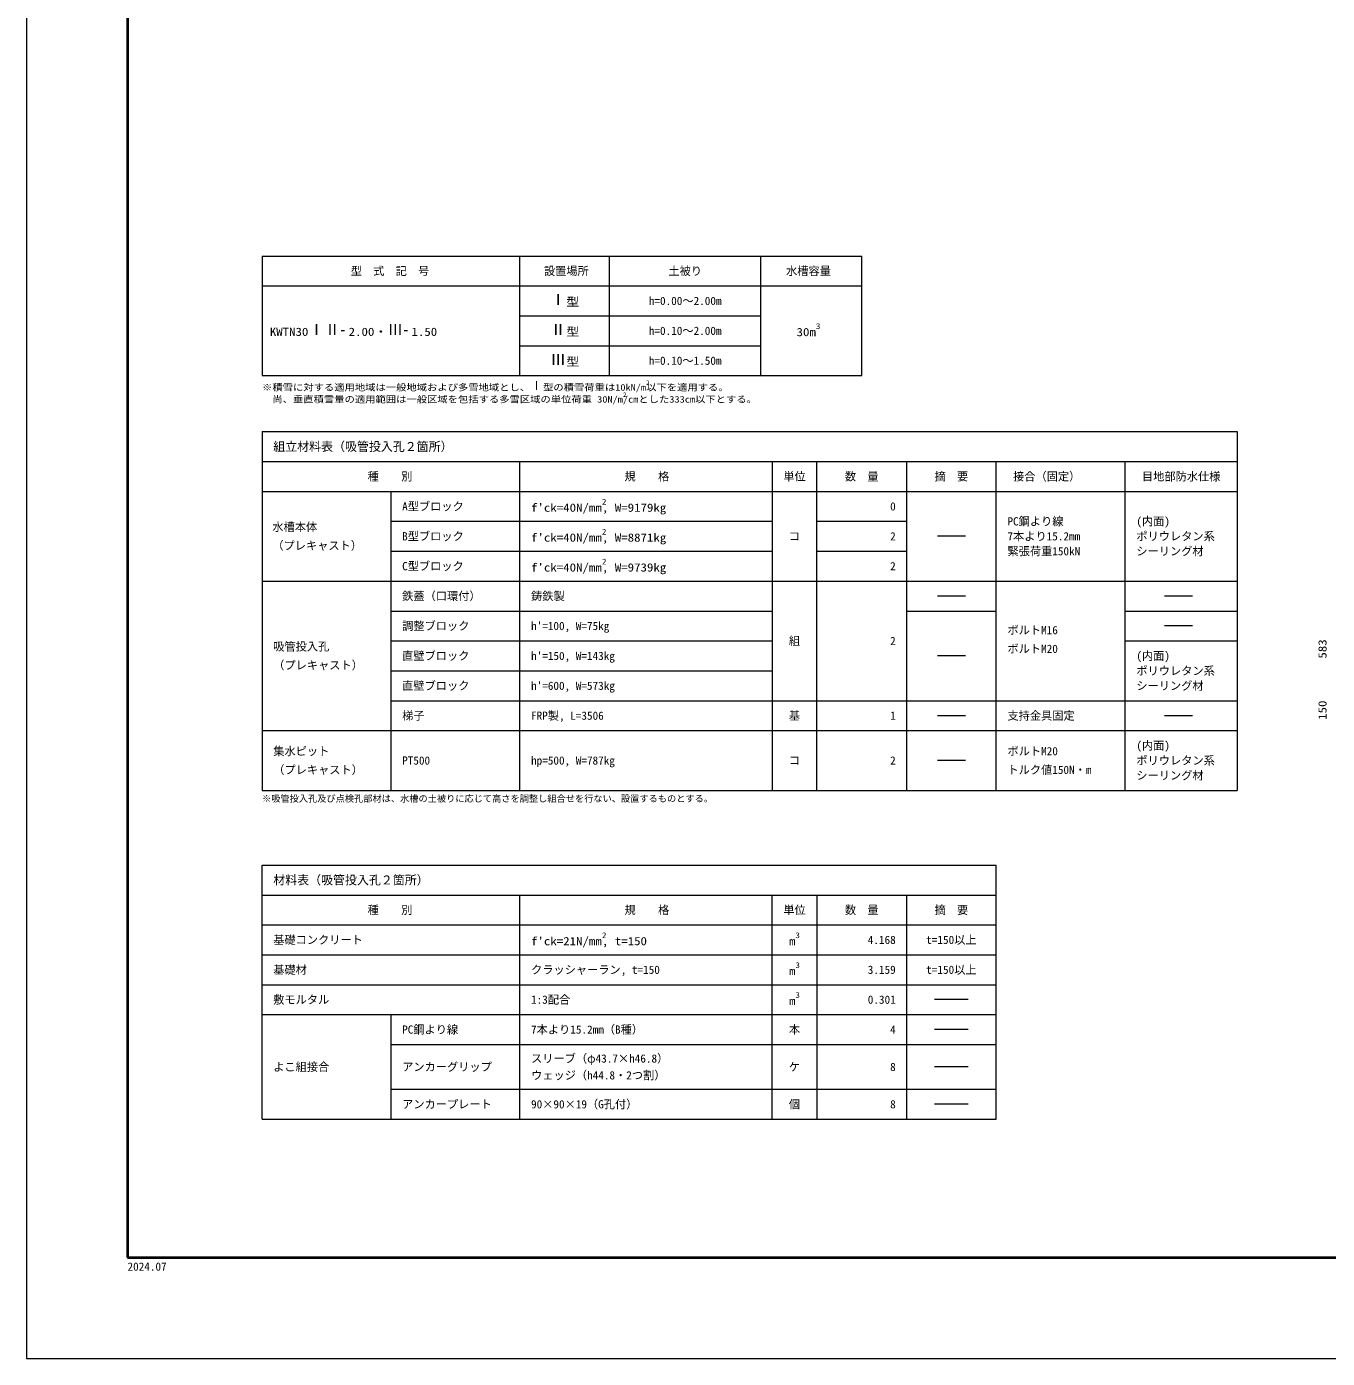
# Model space of a CAD drawing. Units: millimetres at full size; details may follow other scales. Extents: x 37600 to 71200, y 27760 to 51520.
# Drawn here: x 37600 to 49204, y 27760 to 39640 of the extents above; entities that cross this region are included whole.
import ezdxf
from ezdxf.enums import TextEntityAlignment as Align

# ---------------------------------------------------------------- set-up
doc = ezdxf.new("R2010")
doc.units = ezdxf.units.MM
doc.header["$LTSCALE"] = 80.0044
for name, color, linetype, lineweight in [('Defpoints_5', 5, 'Continuous', 13), ('図枠', 1, 'Continuous', 40), ('寸法', 6, 'Continuous', 13), ('文字', 2, 'Continuous', 13)]:
    doc.layers.add(name, color=color, linetype=linetype, lineweight=lineweight)
doc.styles.add('ＭＳ ゴシック', font='')
doc.styles.add('ＭＳ Ｐゴシック', font='')
doc.styles.get('ＭＳ ゴシック').set_extended_font_data('MS Gothic')
doc.styles.get('ＭＳ Ｐゴシック').set_extended_font_data('MS PGothic')

msp = doc.modelspace()

# ---------------------------------------------------------------- linework, layer by layer
at = {"layer": 'Defpoints_5'}
msp.add_lwpolyline([(37600, 27760), (71200, 27760), (71200, 51520), (37600, 51520)], close=True, dxfattribs=at)
at = {"layer": '図枠'}
msp.add_lwpolyline([(38500, 28660), (70300, 28660), (70300, 50620), (38500, 50620)], close=True, dxfattribs=at)
at = {"layer": '文字', "color": 3}
for p, q in [((39700, 37593.33), (39700, 36526.67)), ((39700, 37593.33), (45050, 37593.33)), ((42000, 36526.67), (42000, 37593.33)), ((42800, 36526.67), (42800, 37593.33)), ((44150, 36526.67), (44150, 37593.33)), ((45050, 36526.67), (45050, 37593.33)), ((39700, 37326.67), (45050, 37326.67)), ((39700, 36526.67), (45050, 36526.67)), ((39700, 36027), (48400, 36027)), ((39700, 36027), (39700, 32826.67)), ((48400, 36027), (48400, 32826.67)), ((39700, 35760.33), (48400, 35760.33)), ((42000, 32826.67), (42000, 35760.33)), ((44250, 35760.33), (44250, 32826.67)), ((44650, 32826.67), (44650, 35760.33)), ((45450, 35760.33), (45450, 32826.67)), ((46250, 32826.67), (46250, 35760.33)), ((47400, 32826.67), (47400, 35760.33)), ((39700, 35493.67), (48400, 35493.67)), ((40850, 35493.67), (40850, 32826.67)), ((39700, 34693.67), (48400, 34693.67)), ((39700, 33360), (48400, 33360)), ((39700, 32826.67), (48400, 32826.67)), ((39700, 29893), (39700, 32160)), ((39700, 32160), (46250, 32160)), ((46250, 29893), (46250, 32160)), ((39700, 31893.33), (46250, 31893.33)), ((42000, 29893), (42000, 31893.33)), ((44250, 29893), (44250, 31893.33)), ((44650, 31893.33), (44650, 29893)), ((45450, 31893.33), (45450, 29893)), ((39700, 31626.67), (46250, 31626.67)), ((39700, 31360), (46250, 31360)), ((39700, 31093.33), (46250, 31093.33)), ((39700, 30826.67), (46250, 30826.67)), ((40850, 30826.67), (40850, 29893)), ((39700, 29893), (46250, 29893))]:
    msp.add_line(p, q, dxfattribs=at)
at = {"layer": '文字', "color": 4}
for p, q in [((42000, 37060), (42800, 37060)), ((42800, 37060), (44150, 37060)), ((42000, 36793.33), (42800, 36793.33)), ((42800, 36793.33), (44150, 36793.33)), ((40850, 35227), (44250, 35227)), ((44650, 35227), (45450, 35227)), ((40850, 34960.33), (44250, 34960.33)), ((44650, 34960.33), (45450, 34960.33)), ((40850, 34427), (44250, 34427)), ((45450, 34427), (46250, 34427)), ((47400, 34427), (48400, 34427)), ((40850, 34160), (44250, 34160)), ((47400, 34160), (48400, 34160)), ((40850, 33893.33), (44250, 33893.33)), ((40850, 33626.67), (48400, 33626.67)), ((40850, 30560), (46250, 30560)), ((40850, 30160), (46250, 30160))]:
    msp.add_line(p, q, dxfattribs=at)
at = {"layer": '文字'}
for p, q in [((45975, 35093.67), (45725, 35093.67)), ((45975, 34560.33), (45725, 34560.33)), ((48000, 34560.33), (47750, 34560.33)), ((48000, 34293.33), (47750, 34293.33)), ((45975, 34026.67), (45725, 34026.67)), ((45975, 33493.33), (45725, 33493.33)), ((48000, 33493.33), (47750, 33493.33)), ((45975, 33093.33), (45725, 33093.33)), ((46000, 30960), (45700, 30960)), ((46000, 30693.33), (45700, 30693.33)), ((46000, 30360), (45700, 30360)), ((46000, 30026.67), (45700, 30026.67))]:
    msp.add_line(p, q, dxfattribs=at)

# ---------------------------------------------------------------- texts
at = {"layer": '寸法', "style": 'ＭＳ ゴシック', "width": 1.15}
for s, p in [('583', (49160, 34088.5)), ('150', (49160, 33542))]:
    msp.add_text(s, height=73.31, rotation=90, dxfattribs=at).set_placement(p, align=Align.MIDDLE_CENTER)
at = {"layer": '文字', "style": 'ＭＳ ゴシック'}
for s, p in [('型\u3000式\u3000記\u3000号', (40841.67, 37460)), ('設置場所', (42414.89, 37460)), ('土被り', (43475, 37460)), ('水槽容量', (44575, 37460)), ('h=0.00～2.00m', (43475, 37193.33)), ('h=0.10～2.00m', (43475, 36926.67)), ('h=0.10～1.50m', (43475, 36660)), ('種\u3000\u3000別', (40841.67, 35627)), ('規\u3000\u3000格', (43133.33, 35627)), ('単位', (44450, 35627)), ('数\u3000量', (45050, 35627)), ('摘\u3000要', (45850, 35627)), ('接合（固定）', (46700, 35627)), ('目地部防水仕様', (47900, 35627)), ('コ', (44450, 35093.67)), ('組', (44450, 34160)), ('基', (44450, 33493.33)), ('コ', (44450, 33093.33)), ('種\u3000\u3000別', (40841.67, 31760)), ('規\u3000\u3000格', (43133.33, 31760)), ('単位', (44450, 31760)), ('数\u3000量', (45050, 31760)), ('摘\u3000要', (45850, 31760)), ('t=150以上', (45850, 31493.33)), ('t=150以上', (45850, 31226.67)), ('本', (44450, 30693.33)), ('ケ', (44450, 30360)), ('個', (44450, 30026.67))]:
    msp.add_text(s, height=73.31, dxfattribs=at).set_placement(p, align=Align.MIDDLE_CENTER)
at = {"layer": '文字'}
for s, height, style, width, p in [('Ⅰ', 98.97, 'ＭＳ Ｐゴシック', 1.05, (42270.75, 37125.83)), ('型', 73.31, 'ＭＳ ゴシック', 1.15, (42414.25, 37125.83)), ('KWTN30', 73.31, 'ＭＳ ゴシック', 1.15, (39769.21, 36859.17)), ('ⅠⅡ-', 98.97, 'ＭＳ Ｐゴシック', 1.05, (40114.21, 36859.17)), ('2.00・', 73.31, 'ＭＳ ゴシック', 1.15, (40472.96, 36859.17)), ('Ⅲ-', 98.97, 'ＭＳ Ｐゴシック', 1.05, (40817.96, 36859.17)), ('1.50', 73.31, 'ＭＳ ゴシック', 1.15, (41033.21, 36859.17)), ('Ⅱ', 98.97, 'ＭＳ Ｐゴシック', 1.05, (42270.75, 36859.17)), ('型', 73.31, 'ＭＳ ゴシック', 1.15, (42414.25, 36859.17)), ('30m', 73.31, 'ＭＳ ゴシック', 1.15, (44468.62, 36856.67)), ('3', 51.32, 'ＭＳ ゴシック', 1.15, (44641.12, 36926.67)), ('Ⅲ', 98.97, 'ＭＳ Ｐゴシック', 1.05, (42270.75, 36592.5)), ('型', 73.31, 'ＭＳ ゴシック', 1.15, (42414.25, 36592.5)), ('2', 51.32, 'ＭＳ ゴシック', 1.15, (42732.5, 35360.33)), ("f'ck=40N/mm", 73.31, 'ＭＳ ゴシック', 1.15, (42100, 35290.33)), (', W=9179kg', 73.31, 'ＭＳ ゴシック', 1.15, (42732.5, 35290.33)), ("f'ck=40N/mm", 73.31, 'ＭＳ ゴシック', 1.15, (42100, 35023.67)), ('2', 51.32, 'ＭＳ ゴシック', 1.15, (42732.5, 35093.67)), (', W=8871kg', 73.31, 'ＭＳ ゴシック', 1.15, (42732.5, 35023.67)), ("f'ck=40N/mm", 73.31, 'ＭＳ ゴシック', 1.15, (42100, 34757)), ('2', 51.32, 'ＭＳ ゴシック', 1.15, (42732.5, 34827)), (', W=9739kg', 73.31, 'ＭＳ ゴシック', 1.15, (42732.5, 34757)), ("f'ck=21N/mm", 73.31, 'ＭＳ ゴシック', 1.15, (42100, 31423.33)), ('2', 51.32, 'ＭＳ ゴシック', 1.15, (42732.5, 31493.33)), (', t=150', 73.31, 'ＭＳ ゴシック', 1.15, (42732.5, 31423.33)), ('m', 73.31, 'ＭＳ ゴシック', 1.15, (44401.12, 31423.33)), ('3', 51.32, 'ＭＳ ゴシック', 1.15, (44458.62, 31493.33)), ('3', 51.32, 'ＭＳ ゴシック', 1.15, (44458.62, 31226.67)), ('m', 73.31, 'ＭＳ ゴシック', 1.15, (44401.12, 31156.67)), ('3', 51.32, 'ＭＳ ゴシック', 1.15, (44458.62, 30960)), ('m', 73.31, 'ＭＳ ゴシック', 1.15, (44401.12, 30890))]:
    msp.add_text(s, height=height, dxfattribs=dict(at, style=style, width=width)).set_placement(p, align=Align.BOTTOM_LEFT)
at = {"layer": '文字', "color": 4}
for s, height, style, width, p in [('Ⅰ', 79.18, 'ＭＳ Ｐゴシック', 1.05, (42092, 36374.67)), ('2', 41.06, 'ＭＳ ゴシック', 1.15, (43126.8, 36430.67)), ('※積雪に対する適用地域は一般地域および多雪地域とし、', 58.65, 'ＭＳ ゴシック', 1.15, (39700, 36374.67)), ('\u3000尚、垂直積雪量の適用範囲は一般区域を包括する多雪区域の単位荷重 30N/m', 58.65, 'ＭＳ ゴシック', 1.15, (39700, 36268.27)), ('型の積雪荷重は10kN/m', 58.65, 'ＭＳ ゴシック', 1.15, (42206.8, 36374.67)), ('2', 41.06, 'ＭＳ ゴシック', 1.15, (42920, 36324.27)), ('以下を適用する。', 58.65, 'ＭＳ ゴシック', 1.15, (43126.8, 36374.67)), ('/cmとした333cm以下とする。', 58.65, 'ＭＳ ゴシック', 1.15, (42920, 36268.27))]:
    msp.add_text(s, height=height, dxfattribs=dict(at, style=style, width=width)).set_placement(p, align=Align.BOTTOM_LEFT)
at = {"layer": '文字', "style": 'ＭＳ ゴシック'}
for s, height, p in [('組立材料表（吸管投入孔２箇所）', 78.2, (39800, 35893.67)), ('A型ブロック', 73.31, (40950, 35360.33)), ('水槽本体', 73.31, (39792.17, 35177)), ('PC鋼より線', 73.31, (46350, 35227)), ('(内面)', 73.31, (47500, 35227)), ('（プレキャスト）', 73.31, (39792.17, 35010.33)), ('B型ブロック', 73.31, (40950, 35093.67)), ('7本より15.2mm', 73.31, (46350, 35093.67)), ('ポリウレタン系', 73.31, (47500, 35093.67)), ('緊張荷重150kN', 73.31, (46350, 34960.33)), ('シーリング材', 73.31, (47500, 34960.33)), ('C型ブロック', 73.31, (40950, 34827)), ('鉄蓋（口環付）', 73.31, (40950, 34560.33)), ('鋳鉄製', 73.31, (42100, 34560.33)), ('調整ブロック', 73.31, (40950, 34293.67)), ("h'=100, W=75kg", 73.31, (42100, 34293.67)), ('吸管投入孔', 73.31, (39800, 34110)), ('（プレキャスト）', 73.31, (39800, 33943.33)), ('直壁ブロック', 73.31, (40950, 34026.67)), ("h'=150, W=143kg", 73.31, (42100, 34026.67)), ('(内面)', 73.31, (47500, 34026.67)), ('ポリウレタン系', 73.31, (47500, 33893.33)), ('直壁ブロック', 73.31, (40950, 33760)), ("h'=600, W=573kg", 73.31, (42100, 33760)), ('シーリング材', 73.31, (47500, 33760)), ('梯子', 73.31, (40950, 33493.33)), ('FRP製, L=3506', 73.31, (42100, 33493.33)), ('支持金具固定', 73.31, (46350, 33493.33)), ('(内面)', 73.31, (47500, 33226.67)), ('集水ピット', 73.31, (39800, 33176.67)), ('ボルトM20', 73.31, (46350, 33176.67)), ('（プレキャスト）', 73.31, (39800, 33010)), ('PT500', 73.31, (40950, 33093.33)), ('hp=500, W=787kg', 73.31, (42100, 33093.33)), ('トルク値150N・m', 73.31, (46350, 33010)), ('ポリウレタン系', 73.31, (47500, 33093.33)), ('シーリング材', 73.31, (47500, 32960)), ('材料表（吸管投入孔２箇所）', 78.2, (39800, 32026.67)), ('基礎コンクリート', 73.31, (39800, 31493.33)), ('基礎材', 73.31, (39800, 31226.67)), ('クラッシャーラン, t=150', 73.31, (42100, 31226.67)), ('敷モルタル', 73.31, (39800, 30960)), ('1:3配合', 73.31, (42100, 30960)), ('PC鋼より線', 73.31, (40950, 30693.33)), ('7本より15.2mm（B種）', 73.31, (42100, 30693.33)), ('スリーブ（φ43.7×h46.8）', 73.31, (42100, 30435)), ('よこ組接合', 73.31, (39800, 30359.83)), ('アンカーグリップ', 73.31, (40950, 30360)), ('ウェッジ（h44.8・2つ割）', 73.31, (42100, 30285)), ('アンカープレート', 73.31, (40950, 30026.67)), ('90×90×19（G孔付）', 73.31, (42100, 30026.67))]:
    msp.add_text(s, height=height, dxfattribs=at).set_placement(p, align=Align.MIDDLE_LEFT)
for s, p in [('0', (45353.33, 35360.33)), ('2', (45353.33, 35093.67)), ('2', (45353.33, 34827)), ('2', (45353.33, 34160)), ('1', (45353.33, 33493.33)), ('2', (45353.33, 33093.33)), ('4.168', (45353.33, 31493.33)), ('3.159', (45353.33, 31226.67)), ('0.301', (45353.33, 30960)), ('4', (45353.33, 30693.33)), ('8', (45353.33, 30360)), ('8', (45353.33, 30026.67))]:
    msp.add_text(s, height=73.31, dxfattribs=at).set_placement(p, align=Align.MIDDLE_RIGHT)
for s, p in [('ボルトM16', (46350, 34293.33)), ('ボルトM20', (46350, 34126.67))]:
    msp.add_text(s, height=73.31, dxfattribs=at).set_placement(p, align=Align.TOP_LEFT)
at = {"layer": '文字', "color": 4, "style": 'ＭＳ ゴシック'}
msp.add_text('※吸管投入孔及び点検孔部材は、水槽の土被りに応じて高さを調整し組合せを行ない、設置するものとする。', height=58.65, dxfattribs=at).set_placement((39700, 32706.67), align=Align.BOTTOM_LEFT)
at = {"layer": '文字', "style": 'ＭＳ ゴシック'}
msp.add_text('2024.07', height=73.31, dxfattribs=at).set_placement((38500, 28520), align=Align.BOTTOM_LEFT)

doc.saveas('drawing.dxf')
